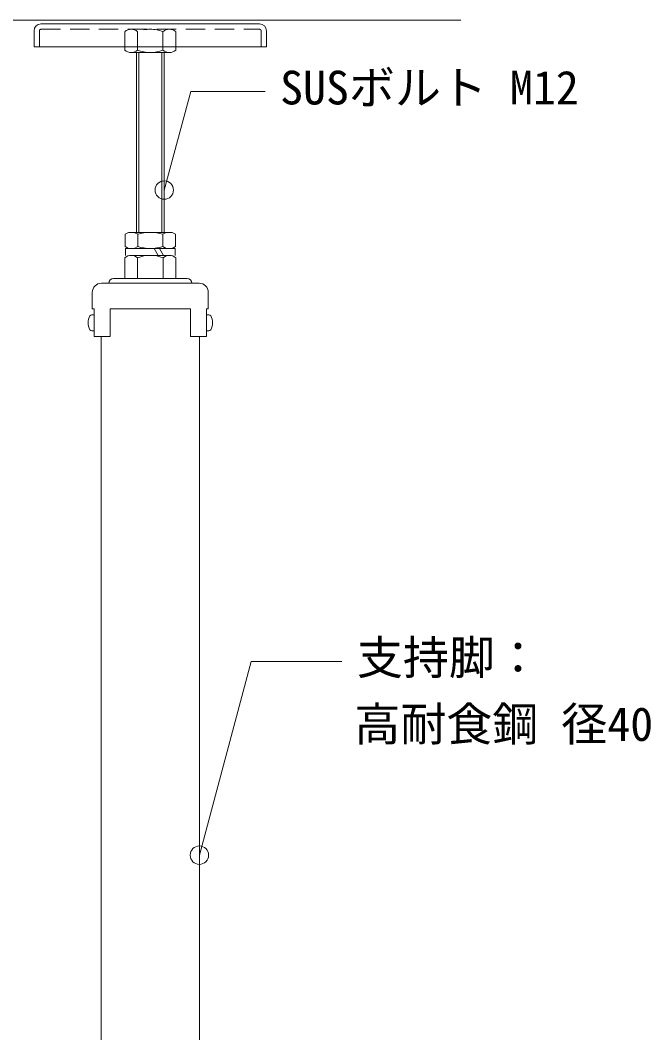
# Model space of a CAD drawing. Units: millimetres, scale not verified. Extents: x -1084 to 889, y -570 to 686.
# Drawn here: x 615.1 to 889.1, y -132.7 to 307.3 of the extents above; entities that cross this region are included whole.
import ezdxf
from ezdxf.enums import TextEntityAlignment as Align

# ---------------------------------------------------------------- set-up
doc = ezdxf.new("R2010")
doc.units = ezdxf.units.MM
doc.header["$LTSCALE"] = 7
doc.linetypes.add('DASHED1', pattern=[1.8, 1.2, -0.6])
for name, color, linetype, lineweight in [('0-0', 4, 'Continuous', 18), ('0-6_MOJI', 7, 'Continuous', 18), ('1-0', 7, 'Continuous', 18), ('1-2_00oobiki', 5, 'Continuous', 18), ('1-6__2-0_', 4, 'Continuous', 18)]:
    doc.layers.add(name, color=color, linetype=linetype, lineweight=lineweight)
doc.styles.add('ＭＳ ゴシック', font='')
doc.styles.get('ＭＳ ゴシック').set_extended_font_data('MS Gothic')

msp = doc.modelspace()

# ---------------------------------------------------------------- linework, layer by layer
at = {"layer": '0-0'}
for p, q in [((719.083, 305.742), (624.1, 305.742)), ((621.085, 302.712), (621.085, 295.742)), ((722.099, 302.712), (722.099, 295.742)), ((621.085, 295.742), (722.099, 295.742)), ((660.531, 295.742), (660.531, 294.328)), ((666.061, 295.742), (666.061, 294.328)), ((677.122, 295.742), (677.122, 294.327)), ((682.653, 295.742), (682.653, 294.328)), ((663.296, 293.317), (679.888, 293.317))]:
    msp.add_line(p, q, dxfattribs=at)
at = {"layer": '0-0', "linetype": 'DASHED1'}
for p, q in [((623.408, 302.712), (623.408, 295.742)), ((624.115, 303.419), (719.068, 303.419)), ((660.531, 302.409), (660.531, 295.742)), ((666.061, 302.409), (666.061, 295.742)), ((677.122, 302.409), (677.122, 295.742)), ((682.653, 302.409), (682.653, 295.742)), ((719.776, 302.712), (719.776, 295.742))]:
    msp.add_line(p, q, dxfattribs=at)
at = {"layer": '0-0'}
for centre, radius, start, end in [((624.115, 302.712), 3.03, 90, 180), ((719.068, 302.712), 3.03, 0, 90), ((663.296, 297.607), 4.29, 229.86583, 310.13417), ((671.592, 308.962), 15.645, 249.29823, 290.70177), ((679.888, 297.607), 4.29, 229.86583, 310.1348)]:
    msp.add_arc(centre, radius, start, end, dxfattribs=at)
at = {"layer": '0-0', "linetype": 'DASHED1'}
for centre, radius, start, end in [((624.115, 302.712), 0.707, 90, 180), ((663.296, 299.129), 4.29, 49.86583, 130.13417), ((671.592, 287.774), 15.645, 69.29823, 110.70178), ((679.888, 299.129), 4.29, 49.86583, 130.13417), ((719.068, 302.712), 0.707, 0, 90)]:
    msp.add_arc(centre, radius, start, end, dxfattribs=at)
at = {"layer": '0-6_MOJI'}
for p, q in [((677.676, 233.512), (689.154, 276.348)), ((689.154, 276.348), (721.518, 276.348)), ((692.954, -55.559), (715.506, 28.605)), ((715.506, 28.605), (754.91, 28.605))]:
    msp.add_line(p, q, dxfattribs=at)
for centre in [(677.676, 233.512), (692.954, -55.559)]:
    msp.add_circle(centre, 4, dxfattribs=at)
at = {"layer": '1-0', "color": 4}
for p, q in [((655.616, 195.041), (671.616, 195.041)), ((687.616, 195.041), (671.616, 195.041)), ((650.416, 193.041), (671.616, 193.041)), ((692.816, 193.041), (671.616, 193.041)), ((647.151, 181.841), (647.151, 169.841)), ((689.081, 181.841), (689.081, 169.841)), ((696.081, 181.841), (696.081, 169.841)), ((647.151, 179.341), (646.22, 179.341)), ((696.081, 179.341), (697.011, 179.341)), ((647.151, 172.341), (646.22, 172.341)), ((696.081, 172.341), (697.011, 172.341)), ((647.151, 169.841), (654.151, 169.841)), ((650.242, -293.958), (650.266, 169.841)), ((696.081, 169.841), (689.081, 169.841)), ((692.942, -293.958), (692.966, 169.841))]:
    msp.add_line(p, q, dxfattribs=at)
for points in [[(646.416, 189.041), (646.416, 181.841), (647.151, 181.841)], [(696.816, 189.041), (696.816, 181.841), (696.081, 181.841)], [(689.081, 181.841), (654.151, 181.841), (654.151, 169.841)]]:
    msp.add_lwpolyline(points, dxfattribs=at)
for centre, radius, start, end in [((655.616, 193.041), 2, 90, 180), ((687.616, 193.041), 2, 0, 90), ((650.416, 189.041), 4, 90, 180), ((692.816, 189.041), 4, 0, 90), ((650.551, 175.841), 6, 150, 210), ((646.22, 178.341), 1, 90, 150), ((697.011, 178.341), 1, 30, 90), ((692.681, 175.841), 6, 330, 30), ((646.22, 173.341), 1, 210, 270), ((697.011, 173.341), 1, 270, 330)]:
    msp.add_arc(centre, radius, start, end, dxfattribs=at)
at = {"layer": '1-2_00oobiki'}
msp.add_line((806.494, 307.342), (408.592, 307.342), dxfattribs=at)
at = {"layer": '1-6__2-0_', "color": 3}
for p, q in [((665.554, 215.142), (665.554, 293.317)), ((677.676, 215.142), (677.676, 293.317))]:
    msp.add_line(p, q, dxfattribs=at)
at = {"layer": '1-6__2-0_'}
for p, q in [((666.564, 293.317), (666.564, 215.142)), ((676.666, 293.317), (676.666, 215.142)), ((662.115, 215.142), (660.645, 214.294)), ((660.645, 208.991), (660.645, 214.294)), ((681.115, 215.142), (662.115, 215.142)), ((664.661, 215.142), (666.13, 214.294)), ((666.13, 208.991), (666.13, 214.294)), ((678.569, 215.142), (677.1, 214.294)), ((677.1, 208.991), (677.1, 214.294)), ((681.115, 215.142), (682.585, 214.294)), ((682.585, 208.991), (682.585, 214.294)), ((662.115, 208.142), (660.645, 208.991)), ((660.865, 208.142), (682.365, 208.142)), ((660.865, 205.142), (660.865, 208.142)), ((681.115, 208.142), (662.115, 208.142)), ((664.661, 208.142), (666.13, 208.991)), ((673.28, 208.142), (675.012, 205.142)), ((675.589, 208.142), (677.321, 205.142)), ((678.569, 208.142), (677.1, 208.991)), ((681.115, 208.142), (682.585, 208.991)), ((682.365, 205.142), (682.365, 208.142)), ((660.554, 195.041), (660.554, 204.132)), ((679.911, 205.142), (663.319, 205.142)), ((666.084, 195.041), (666.084, 204.132)), ((677.146, 195.041), (677.146, 204.132)), ((682.676, 195.041), (682.676, 204.132))]:
    msp.add_line(p, q, dxfattribs=at)
for centre, radius, start, end in [((671.615, 196.991), 18.151, 72.41205, 107.58795), ((671.615, 226.294), 18.151, 252.41206, 287.58795), ((663.319, 200.852), 4.29, 49.86583, 130.1348), ((671.615, 189.497), 15.645, 69.29823, 110.70177), ((679.911, 200.852), 4.29, 49.86583, 130.13417)]:
    msp.add_arc(centre, radius, start, end, dxfattribs=at)

# ---------------------------------------------------------------- texts
at = {"layer": '0-6_MOJI', "style": 'ＭＳ ゴシック'}
for s, p in [('SUSボルト M12', (728.018, 266.348)), ('支持脚：', (761.41, 18.605)), ('高耐食鋼 径40', (760.253, -10.294))]:
    msp.add_text(s, height=14.66, dxfattribs=at).set_placement(p, align=Align.BOTTOM_LEFT)

doc.saveas('drawing.dxf')
